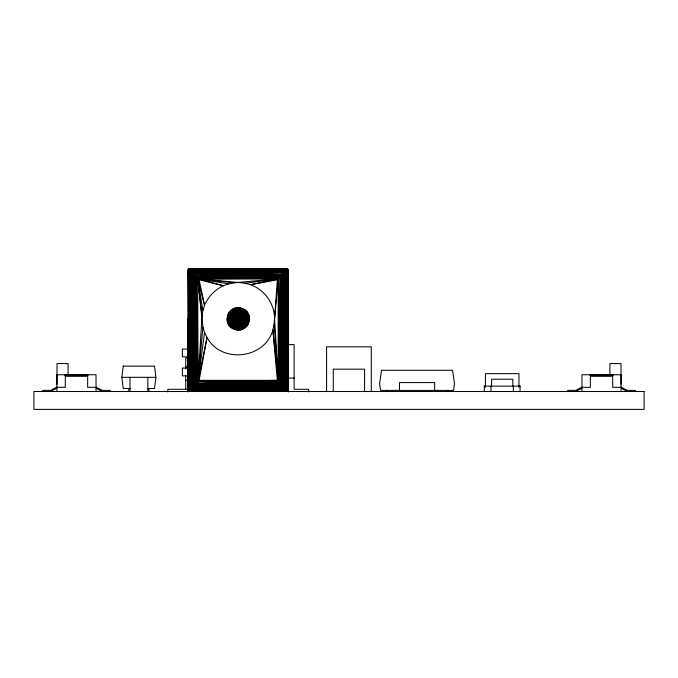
<?xml version="1.0" encoding="UTF-8"?>
<svg xmlns="http://www.w3.org/2000/svg" width="678" height="678" viewBox="0 0 678 678"><rect width="100%" height="100%" fill="white"/><g stroke="black" fill="none" stroke-linecap="round" stroke-linejoin="round"><path stroke-width="1.02" d="M188.764 391.003L188.001 389.672L188.382 269.547L189.993 268.624L286.506 268.624L287.87 269.268L288.514 270.632L288.531 391.969M187.967 358.815L187.967 318.889L187.984 389.494L188.916 391.113L191.077 390.435L285.43 390.443L191.713 389.63L190.204 388.511L190.01 272.488L188.526 269.497L190.069 268.674L204.722 268.607M287.87 390.867L283.828 385.528L284.438 274.124L284.913 386.392L288.32 390.24L288.455 389.231L278.344 381.146L278.446 278.904L288.226 269.886L288.387 389.842C285.387 394.13 290.803 386.791 287.04 390.774M284.438 274.124L285.243 386.655L285.243 273.471L284.794 272.776L283.777 271.937L192.832 271.895L191.603 272.887L190.001 387.647L188.518 390.638L189.442 391.308M287.582 391.113L284.658 389.477L192.111 388.935L191.196 388.291L195.9 382.943L194.959 276.268L188.179 269.895L192.433 274.429L192.06 386.011L191.399 273.598C186.052 270.691 187.908 267.564 192.832 271.895L284.913 270.539L286.065 271.336L286.599 272.225L286.54 388.062C288.726 389.714 287.904 392.333 285.328 390.325L191.713 389.63L190.391 391.282C186.552 386.435 187.755 393.121 191.077 390.435L285.76 390.859C287.04 391.909 289.091 389.621 287.845 388.748L288.447 270.259L284.828 273.81L285.243 386.655M287.794 390.469L285.828 387.13L277.353 380.35L198.29 381.4C196.934 381.434 186.391 396.359 189.154 388.325L189.857 272.361L189.043 388.418L188.467 271.064L188.984 269.937L197.679 278.607L202.883 327.169L204.561 332.466L207.027 337.449L199.137 380.35L191.527 386.435L191.603 387.24L192.823 388.24L283.328 387.824L285.76 390.647L287.65 388.765L287.455 271.709L288.447 270.259M288.116 388.96L288.303 270.853L287.642 269.497L286.294 268.835L189.238 268.912L188.382 269.547L189.052 271.725L189.043 388.418L189.704 272.242L199.137 279.785L223.393 285.752L228.622 283.879L234.079 282.819L278.2 278.734L285.938 271.208L281.751 274.293L277.353 279.785L274.132 324.44L278.344 381.146L279.794 382.307L278.446 278.904C278.87 276.192 286.701 273.522 284.379 271.2L192.832 271.895L189.018 269.344L188.467 271.064M287.057 391.384L288.226 390.401L288.455 389.231L288.464 270.895M288.447 389.875L288.531 318.889M191.798 387.469L188.399 390.613L188.382 271.183L188.831 388.587L188.179 269.895L188.204 271.039L189.891 272.225L191.577 270.539L284.777 270.505C285.582 267.191 289.743 269.31 287.328 271.81L286.48 387.655C282.819 391.096 280.497 382.901 277.353 380.35L272.87 329.847L274.132 324.44M287.243 391.308L277.353 380.35L199.137 380.35L190.56 388.926L194.747 385.841L283.014 387.426L192.95 388.087L191.713 389.63L284.913 389.596L286.175 388.655L286.65 387.782L287.455 271.709L283.777 274.658L283.777 385.485L281.311 384.087L280.294 382.706L280.599 277.192L282.099 384.146L282.48 275.683L283.15 274.319C285.514 274.056 287.464 268.937 284.896 270.353L191.264 269.937C190.332 270.039 188.535 271.7 189.891 272.225M190.56 271.2L197.23 277.404L279.946 276.548L195.722 275.514L280.87 275.607L283.014 272.7L193.162 272.31L191.264 269.937L285.769 269.488L287.116 270.319L287.65 271.378L286.65 387.782L287.447 388.426L287.862 271.378C289.023 269.446 286.921 268.183 285.413 269.7L191.264 269.937L190.069 268.674L287.26 268.92M288.32 390.24L287.845 388.748L285.938 387.375M191.264 269.937L284.777 270.505L192.111 271.2L191.323 271.725L190.552 272.759L190.001 387.647L191.289 386.774L189.128 390.35L194.103 386.502L199.137 380.35L195.9 382.943L196.188 277.421L199.137 279.785L204.561 305.32L202.883 310.617L202.036 316.109L198.044 381.231L207.027 337.449C221.189 364.061 265.149 358.984 272.87 329.847L278.344 381.146L278.268 279.039L283.065 274.234L281.836 274.76L280.87 275.607L281.531 276.268L284.828 273.81L287.116 270.319L287.023 269.497L191.162 269.81L188.874 269.047L199.137 279.785C197.561 279.294 192.569 270.988 193.645 275.387C188.73 272.531 188.331 264.615 192.476 272.081L195.044 274.658L281.15 275.039L283.15 274.319L277.353 279.785L250.521 284.718L245.156 283.243L239.639 282.607L198.4 278.87L191.162 269.81L189.518 270.158L188.84 271.37L189.442 271.429M286.65 387.782L288.125 390.57L281.15 385.096L195.62 384.528L191.077 388.163L190.552 387.375L191.289 273.361L190.696 272.488M188.179 390.24L195.62 384.528L194.747 385.841C194.044 387.884 193.035 386.723 191.908 387.579L193.696 384.706L194.866 276.361L194.959 383.867C196.984 384.841 191.849 387.469 193.696 384.706L193.984 275.446L194.959 276.268L195.62 275.607L194.01 273.361L191.086 271.963M287.447 388.426L288.116 271.175C286.997 267.683 283.251 273.31 281.751 274.293L194.01 273.361L281.565 274.522L194.01 273.361L283.014 272.7L192.832 271.895M188.518 390.638L189.154 388.325L190.01 272.488M196.061 383.095L196.188 277.421L197.739 381.477L197.069 382.197L199.137 380.35L193.425 385.892L198.256 381.434L279.709 383.29L195.4 384.307L199.137 380.35L192.722 385.485L193.645 275.387L189.993 270.641C202.027 280.277 189.518 271.124 189.654 268.751L190.738 269.276L285.896 269.107L190.899 269.48L287.243 268.827M288.303 270.853L287.65 271.378M192.722 385.485L194.391 275.988L194.959 276.268L193.594 274.073L194.798 274.632L194.103 273.632M236.995 320.38L238.58 320.804L239.927 319.863C241.665 315.507 233.902 317.075 236.995 320.38L236.936 322.482L234.427 329.389C220.689 325.059 228.766 302.88 242.071 308.388C255.801 312.728 247.733 334.898 234.427 329.389M190.73 269.488L188.874 269.047M282.387 386.646L281.455 385.477L195.34 385.096L282.387 386.646L194.925 385.613L282.489 386.765L284.014 388.053C291.337 394.477 281.124 388.748 285.201 386.774M285.76 390.647C286.192 391.689 288.04 390.062 288.023 389.07M287.87 269.268L282.989 274.158C291.176 266.598 286.15 267.996 282.395 273.632L286.497 270.641L287.328 271.81L285.243 273.471L285.802 387.647L288.387 389.842M190.874 272.225L192.171 273.92L192.493 273.522L191.323 271.725M236.308 318.889L234.486 319.558L232.656 318.889C232.342 311.702 244.148 311.702 243.834 318.889C244.148 326.084 232.342 326.084 232.656 318.889L234.486 318.228L236.308 318.889L249.419 318.889M202.883 327.169L198.044 381.231L196.298 277.505L195.179 276.048L198.052 278.895L197.679 278.607L198.044 381.231L204.561 332.466M278.344 381.146L274.565 318.889L278.268 279.039M190.391 391.282L285.963 391.113L191.06 390.452C186.611 390.418 191.221 385.24 193.264 385.723M286.074 269.115L286.879 268.691M288.125 269.564L286.599 272.225M130.532 388.494L123.235 388.494L121.862 377.324L123.235 366.035M154.525 366.035L155.889 377.324L154.525 388.494L147.219 388.494M288.303 389.291L288.226 389.053M188.018 389.24L188.891 388.935L188.382 271.183L188.247 389.053C187.967 390.181 189.84 392.121 190.543 390.596L189.798 391.206L194.747 385.841L282.489 386.765C280.531 383.019 285.294 389.842 286.972 389.969L285.379 390.164L286.074 391.02M232.656 328.567L235.452 323.728L235.791 321.821C231.198 318.007 238.766 311.99 241.554 316.982C243.766 320.44 238.809 324.626 235.791 321.821L233.969 322.482L229.689 326.076M236.308 329.898L240.19 307.888M238.249 330.067L238.58 320.804L242.071 329.389M285.769 269.488L286.633 268.7L271.768 268.607M187.984 270.539L188.509 270.878M189.891 387.909L188.62 388.757L188.272 390.248M288.32 269.895L287.862 271.378L287.54 271.014M188.103 270.293L188.916 269.013M188.272 269.878L188.84 271.37M287.319 388.325L286.353 389.63M188.696 390.469L190.552 387.375M287.972 269.497L285.819 273.014L286.48 387.655L285.243 273.471M243.834 328.567L238.249 318.889L237.58 315.126L238.249 313.304L238.249 307.719M238.249 316.948L242.071 308.388M191.603 387.24L192.645 385.545L192.433 274.429L192.984 274.743L191.603 272.887M193.281 387.316L191.077 390.435L189.323 388.375M281.26 275.988L277.353 279.785L284.243 273.827L284.591 272.556L283.624 273.141L283.548 272.048L287.642 269.497L286.87 271.098M194.103 273.488L281.15 275.039L280.87 275.607L281.972 274.895M189.62 389.036L188.848 390.638L192.95 388.087L194.103 386.502L189.993 389.494L193.196 385.638L192.645 385.545M188.62 388.757L188.043 389.875L188.84 388.757M286.701 268.929L283.777 271.937L284.65 270.658M285.43 390.443L191.577 389.596L188.899 391.104L193.51 385.977L192.493 386.613L192.103 386.104M195.798 384.528L197.179 382.307M274.565 318.889C274.658 303.922 264.64 289.692 250.521 284.718L278.2 278.734L287.455 269.03M189.857 389.341L189.518 389.969L194.662 385.375L194.747 385.841M286.633 270.785L286.98 270.166L281.836 274.76L284.65 271.336M196.391 383.426L198.29 381.4L278.099 381.265L283.15 385.816L282.379 384.824L283.777 274.658L282.319 275.234L283.15 274.319M245.156 283.243L278.2 278.734L279.717 276.836L197.23 277.404L199.137 279.785M288.023 271.073L288.226 269.886M233.969 322.482L234.935 320.804L232.995 320.804L227.749 322.711M243.834 309.219L239.495 317.406L246.809 311.711M287.972 390.638L287.845 388.748L287.54 389.121M192.238 387.884L189.594 391.138M284.251 272.251L287.048 268.819M194.518 385.24L197.129 382.248M192.171 273.92L192.984 274.743M190.433 271.336L188.526 269.497L198.256 278.692L278.2 278.734L198.4 278.87L223.393 285.752C214.934 289.625 208.104 296.718 204.561 305.32L197.679 278.607L202.036 316.109M192.976 387.079L193.671 386.138M282.819 273.997L283.523 273.056M193.349 385.807L195.179 384.087M285.93 388.926L282.624 384.562L282.379 275.302M288.32 390.045L279.268 382.731L198.256 381.443L278.099 381.265L285.294 388.291L281.455 385.477L277.353 380.35L284.591 387.579L284.243 386.307M286.294 268.835L190.204 268.835L189.018 269.344M282.395 273.632L284.014 272.081M194.103 386.502L192.476 388.053M231.062 327.449L245.428 310.329M239.927 317.923L241.173 316.44M284.887 272.887L282.506 275.446L283.565 274.819M279.251 277.777L282.319 275.234L277.353 279.785M287.099 269.09L284.913 271.514M189.238 391.214L191.577 388.613M279.421 382.197L279.268 382.731M194.247 275.166L193.645 275.387L191.433 273.124M188.848 390.96L192.01 387.689M195.34 385.096L281.15 385.096L280.599 277.192M284.692 272.658L287.794 269.666M197.069 277.938L194.586 274.827L195.044 274.658M279.734 277.87L280.294 382.706L279.37 382.248L280.523 383.019M288.108 269.683L286.065 271.336M188.382 390.443L190.433 388.791M238.58 316.982L240.156 315.584L240.156 313.643M195.23 384.138L197.29 382.417M286.124 390.536L285.76 390.859L286.489 391.257M288.32 270.09L286.286 271.624M190.204 388.511L188.17 390.045L191.527 386.435L191.247 273.471L192.06 386.011M232.995 320.804L234.486 319.558M235.452 323.728L237.91 320.804L238.249 322.711M242.012 318.228L243.495 316.982L248.75 315.067M282.709 273.081L283.218 272.819M287.989 270.878L288.438 270.505M285.201 273.361C286.709 273.073 285.167 270.937 284.48 272.446M188.467 389.062L188.026 389.418M188.848 269.166L191.162 269.81M198.086 381.197L198.62 380.816M284.913 270.539L287.642 269.166M191.84 388.791L192.713 388.197L284.658 389.477L284.379 388.935M284.794 272.776L285.624 272.225M190.865 387.909L191.696 387.358M190.23 269.149L189.993 268.624L286.26 269.149M284.379 271.2L287.472 269.344M192.111 388.935L189.018 390.791M285.802 272.488L283.65 274.751M190.688 387.638L191.527 386.435L192.323 386.409M228.571 324.482L247.919 313.304M190.781 390.045L191.577 389.596M280.099 276.709L198.256 278.692L196.061 277.039M227.24 320.83L249.25 316.948M50.562 391.511L56.749 388.282M575.622 391.511L581.809 388.282M189.865 268.7L190.442 268.912M56.749 387.172L50.757 390.359L42.629 390.392L42.629 391.511M581.809 387.172L575.808 390.359L567.689 390.392L567.689 391.511M279.717 276.836L198.256 278.692L278.531 278.327M192.366 271.319L284.777 270.505M195.722 275.514L281.15 275.039M281.15 385.096L196.544 383.587L279.709 383.29L197.968 381.799M191.713 389.63L284.658 389.477L284.124 388.816L192.823 388.24L283.014 387.426L193.781 387.045M222.952 391.223L285.963 391.113M227.749 315.067L232.995 316.982L234.935 316.982M241.554 316.982L243.495 316.982M227.071 318.889L232.656 318.889M241.554 320.804L243.495 320.804L248.75 322.711M288.531 344.594L294.116 344.594L294.116 389.291L308.643 389.291L308.643 391.969M187.967 349.06L182.374 349.06L182.374 356.882L187.967 356.882M187.831 358.001L185.73 358.001L185.73 368.925M123.235 366.145L154.525 366.145M185.73 366.942L187.831 366.942M65.3 374.824L87.648 374.917M590.352 374.917L612.7 374.824M65.3 375.036L87.648 375.036M590.352 375.036L612.7 375.036M65.3 375.188L87.648 375.188M590.352 375.188L612.7 375.188M65.3 375.366L87.648 375.366M590.352 375.366L612.7 375.366M65.3 375.561L87.648 375.561M590.352 375.561L612.7 375.561M65.3 375.765L87.648 375.765M590.352 375.765L612.7 375.765M65.3 375.976L87.648 375.976M590.352 375.976L612.7 375.976M121.862 377.324L155.889 377.324M288.531 378.112L294.116 378.112M185.73 380.35L187.831 380.35M56.918 384.248L57.028 363.577L68.088 363.577L68.088 375.307M621.082 384.248L620.972 363.577L609.912 363.577L609.912 375.307M485.431 386.036L484.312 386.036L484.312 391.511M518.95 386.036L520.068 386.036L520.068 391.511M484.312 386.146L520.068 386.146M56.918 387.324L65.3 387.324L65.3 374.748M96.03 387.324L87.648 387.324L87.648 374.748M581.97 387.324L590.352 387.324L590.352 374.748M621.082 387.324L612.7 387.324L612.7 374.748M265.022 391.231L286.048 391.214L255.564 391.24M196.857 383.189L279.709 383.29M194.586 274.827L196.137 276.022L279.946 276.548M196.544 383.587L280.361 384.104L281.904 385.307L281.09 384.307M621.251 387.172L627.243 390.359L635.371 390.392L635.371 391.511M621.251 388.282L627.438 391.511M96.191 387.172L102.192 390.359L110.311 390.392L110.311 391.511M96.191 388.282L102.378 391.511M234.079 282.819L198.4 278.87L228.622 283.879M227.24 316.948L238.249 318.889L231.062 310.329M249.25 320.83L240.19 318.889M285.133 386.892L285.828 387.13M287.472 390.791L283.777 388.197M280.438 383.095L281.234 383.46M281.311 384.087L283.438 385.468M190.204 271.624L188.179 270.09M190.137 270.505L189.518 270.158L189.857 270.785M190.781 270.09L191.577 270.539M282.819 386.138L281.692 385.502L284.251 387.884M229.689 311.711L236.995 317.406L232.656 309.219M228.571 313.304L247.919 324.482M240.156 322.203L241.834 323.169L245.428 327.449M190.45 270.268L188.848 269.497L189.628 271.098M286.04 389.867L287.642 390.638L286.87 389.036L284.692 387.469M285.514 389.282L287.362 390.359L286.76 389.197M192.408 273.615L193.349 274.319M283.15 385.816L284.082 386.511M194.018 273.7L191.849 271.336M287.175 388.375L287.65 388.765M278.243 381.434L279.311 382.307M243.495 320.804L242.012 319.558L239.927 319.863L246.809 326.076M232.995 316.982L234.486 318.228M286.379 388.358L284.913 386.392M237.91 316.982L236.334 315.584L236.334 313.643L234.427 308.388M288.108 390.452L282.989 385.977L286.497 389.494M191.908 272.548L193.51 274.149L192.247 272.251M277.353 380.35L281.15 384.248M284.48 387.689L287.642 390.969M195.4 275.827L197.239 277.768L196.137 276.022M193.671 273.988L198.052 278.895M189.043 269.03L190.696 271.073M287.455 391.104L285.802 389.053M189.442 268.819L190.976 270.853M236.334 313.643L237.58 315.126M235.317 316.44L236.563 317.923M284.913 389.596L285.379 390.164M284.887 387.248L285.523 388.045M279.251 382.358L280.361 384.104M284.362 387.791L284.913 388.621M191.577 271.514L192.128 272.344M190.552 272.759L188.696 269.666M284.65 388.799L282.489 386.765M238.249 313.304L238.91 315.126M241.834 323.169L241.173 321.347L239.215 320.575L239.554 322.482M236.308 307.888L240.19 329.898M197.679 278.607L202.883 310.617M278.446 278.904L280.294 382.706M281.116 276.785L282.099 384.146M621.082 391.511L621.082 374.748L581.97 374.748L581.97 391.511M518.95 387.308L518.95 373.637L485.431 373.637L485.431 387.308M513.365 386.146L513.365 391.511M512.805 386.146L512.805 379.222L491.575 379.222L491.575 386.146M491.016 386.146L491.016 391.511M448.48 390.952L448.48 391.511M447.497 390.291L447.497 391.511M437.996 390.291L437.996 391.511M434.649 391.511L434.649 382.57L399.452 382.57L399.452 391.511M396.096 390.291L396.096 391.511M386.604 390.291L386.604 391.511M371.281 391.511L371.281 346.814L326.584 346.814L326.584 391.511M364.578 391.511L364.578 369.163L333.288 369.163L333.288 391.511M187.967 391.969L187.967 389.291L167.847 389.291L167.847 391.969M185.73 375.688L185.73 389.291M148.965 388.367L148.965 391.511M147.846 377.324L147.846 391.511M129.973 377.324L129.973 391.511M128.854 388.367L128.854 391.511M96.03 391.511L96.03 374.748L56.918 374.748L56.918 391.511M227.41 316.982C224.342 330.83 247.233 334.864 249.08 320.804C252.148 306.956 229.266 302.922 227.41 316.982M227.91 317.067C224.977 330.279 246.817 334.135 248.589 320.719C251.513 307.507 229.673 303.651 227.91 317.067M228.715 317.211C226.02 329.389 246.148 332.94 247.775 320.575C250.47 308.397 230.342 304.846 228.715 317.211M229.817 317.406C227.427 328.177 245.233 331.313 246.673 320.38C249.063 309.609 231.257 306.473 229.817 317.406M231.173 317.643C229.172 326.686 244.114 329.313 245.317 320.143C247.317 311.1 232.385 308.465 231.173 317.643M381.502 370.281L379.621 383.689L380.561 390.392L453.54 390.392L454.48 383.689L452.599 370.281L381.502 370.281M187.967 368.061L182.374 368.061L182.374 375.875L187.967 375.875L187.967 368.061M644.1 391.511L33.9 391.511L33.9 409.393L644.1 409.393L644.1 391.511"/></g></svg>
